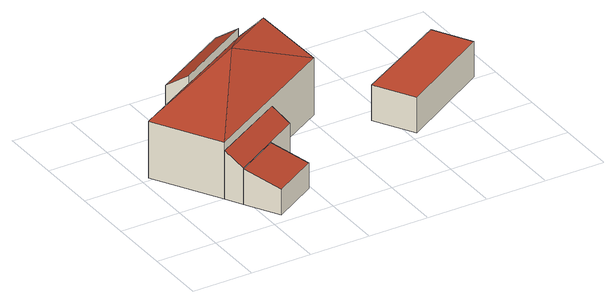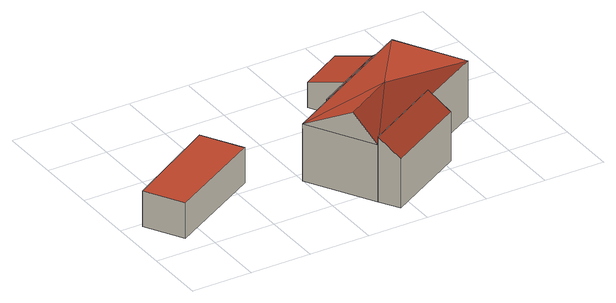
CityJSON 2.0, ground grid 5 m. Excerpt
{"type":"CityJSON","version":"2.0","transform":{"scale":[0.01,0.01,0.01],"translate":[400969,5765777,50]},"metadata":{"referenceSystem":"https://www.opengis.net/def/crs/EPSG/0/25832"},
"CityObjects":{
"building1":{"type":"Building","attributes":{"Gemeindeschluessel":"05515000","Geometrietyp2DReferenz":"3000","function":"31001_1000","roofType":"2100","measuredHeight":2.97},"geometry":[{"type":"Solid","lod":"2","boundaries":[[[[0,1,2,3]],[[4,5,1,0]],[[6,7,5,4]],[[3,2,7,6]],[[4,0,3,6]],[[1,5,7,2]]]],"semantics":{"surfaces":[{"type":"WallSurface"},{"type":"RoofSurface"},{"type":"GroundSurface"}],"values":[[0,0,0,0,1,2]]}}]},
"building2":{"type":"Building","attributes":{"Gemeindeschluessel":"05515000","Geometrietyp2DReferenz":"3000","function":"31001_1000"},"address":[{"country":"Germany","locality":"Münster","thoroughfareNumber":"260","thoroughfareName":"Hanseller Straße"}],"children":["building2-1","building2-2","building2-3"]},
"building2-1":{"type":"BuildingPart","attributes":{"roofType":"2100","measuredHeight":5.49},"parents":["building2"],"geometry":[{"type":"Solid","lod":"2","boundaries":[[[[8,9,10,11,12]],[[13,14,15,16,17]],[[12,11,14,13]],[[17,8,12,13]],[[10,15,14,11]],[[9,8,17,16]],[[10,9,16,15]]]],"semantics":{"surfaces":[{"type":"WallSurface"},{"type":"RoofSurface"},{"type":"GroundSurface"},{"type":"ClosureSurface"}],"values":[[0,0,0,1,2,0,3]]}}]},
"building2-2":{"type":"BuildingPart","attributes":{"roofType":"5000","measuredHeight":6.97},"parents":["building2"],"geometry":[{"type":"Solid","lod":"2","boundaries":[[[[18,19,20,21,22]],[[23,24,10,9]],[[22,25,18]],[[9,26,23]],[[23,26,25]],[[25,22,23]],[[25,26,9]],[[9,16,18,25]],[[27,20,19,15,10,24]],[[24,23,22,21,28,27]],[[20,27,28,21]],[[19,18,16,15]],[[15,16,9,10]]]],"semantics":{"surfaces":[{"type":"WallSurface"},{"type":"RoofSurface"},{"type":"GroundSurface"},{"type":"ClosureSurface"}],"values":[[0,0,1,0,1,1,1,1,2,0,3,0,3]]}}]},
"building2-3":{"type":"BuildingPart","attributes":{"roofType":"2100","measuredHeight":4.11},"parents":["building2"],"geometry":[{"type":"Solid","lod":"2","boundaries":[[[[29,30,27,28]],[[31,5,30,29]],[[32,1,5,31]],[[21,20,1,32]],[[32,31,29,28,21]],[[30,5,1,20,27]],[[20,21,28,27]]]],"semantics":{"surfaces":[{"type":"WallSurface"},{"type":"RoofSurface"},{"type":"GroundSurface"},{"type":"ClosureSurface"}],"values":[[0,0,0,0,1,2,3]]}}]},
"building3":{"type":"Building","attributes":{"Gemeindeschluessel":"05515000","Geometrietyp2DReferenz":"3000","function":"31001_2460","roofType":"1000","measuredHeight":3},"geometry":[{"type":"Solid","lod":"2","boundaries":[[[[33,34,35,36]],[[37,38,34,33]],[[39,40,38,37]],[[36,35,40,39]],[[37,33,36,39]],[[34,38,40,35]]]],"semantics":{"surfaces":[{"type":"WallSurface"},{"type":"RoofSurface"},{"type":"GroundSurface"}],"values":[[0,0,0,0,1,2]]}}]}
},
"vertices":[
[428,311,409],[428,311,111],[588,41,111],[588,41,323],[796,528,409],[796,528,111],[955,257,323],[955,257,111],
[1219,1670,660],[1219,1670,590],[1219,1670,111],[1126,1832,111],[1126,1832,527],[466,1452,527],[466,1452,111],[560,1290,111],[560,1290,590],[560,1290,660],
[38,989,590],[38,989,111],[351,446,111],[351,446,522],[351,446,590],[1532,1127,590],[1532,1127,111],[907,1247,808],[1324,1488,808],[975,806,111],[975,806,522],
[1049,677,418],[1049,677,111],[796,528,416],[428,311,413],
[2653,1332,378],[2653,1332,78],[1875,890,78],[1875,890,378],[2828,1024,378],[2828,1024,78],[2061,563,378],[2061,563,78]
]}
